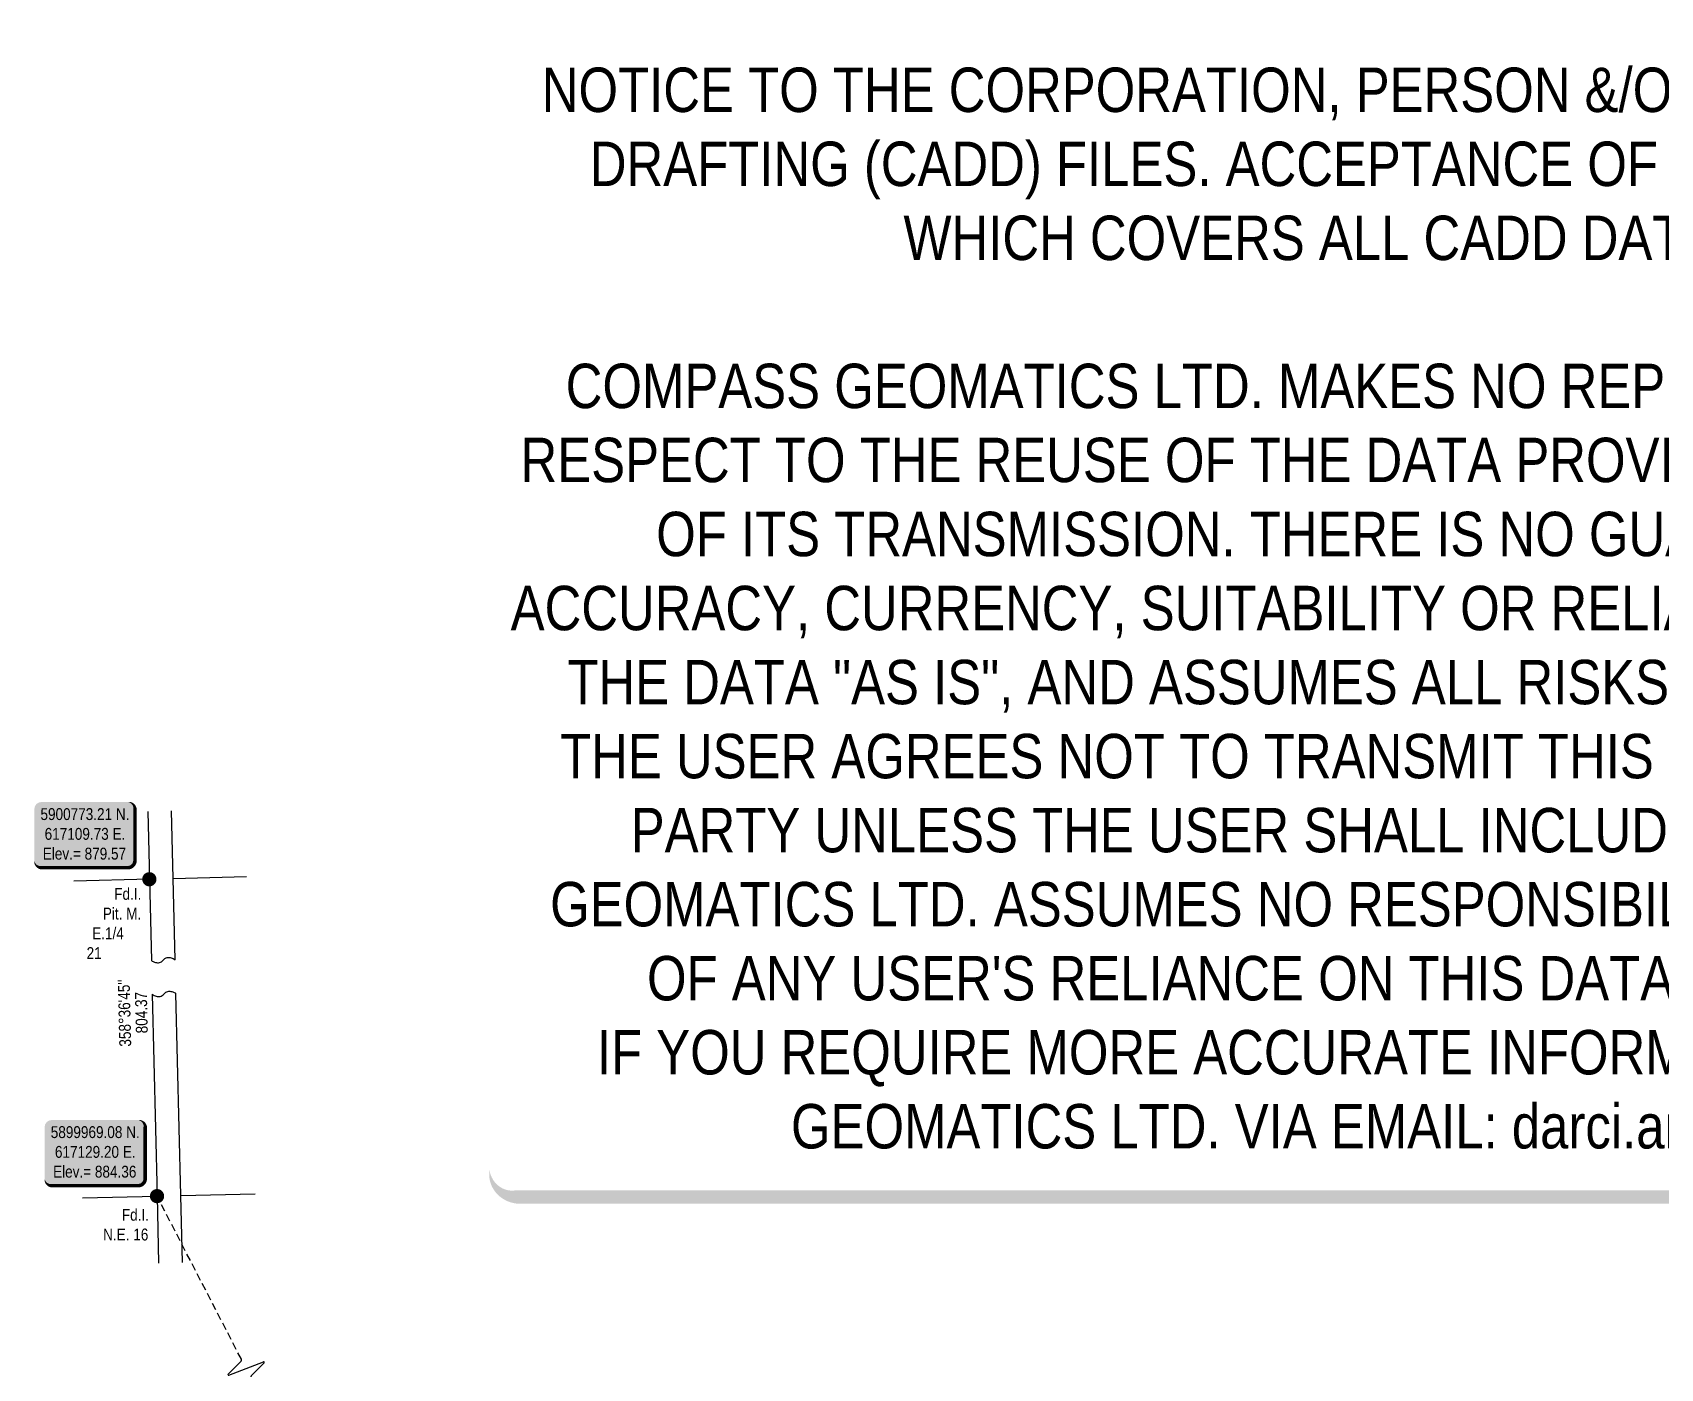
# Model space of a CAD drawing. Extents: x 617011 to 621249, y 5895868 to 5900840.
# Drawn here: x 618500 to 619875, y 5896969 to 5898097 of the extents above; entities that cross this region are included whole.
import ezdxf
from ezdxf.enums import TextEntityAlignment as Align

# ---------------------------------------------------------------- set-up
doc = ezdxf.new("R2010")
doc.units = 0
doc.header["$LTSCALE"] = 5
doc.linetypes.add('foc-QUARTERLINE', pattern=[33, 25, -3, 2, -3])
doc.linetypes.add('foc-TIELINE', pattern=[1.875, 1.25, -0.625])
for name, color, linetype in [('DETAIL-T', 7, 'Continuous'), ('L-BD', 7, 'Continuous'), ('L-MON', 1, 'Continuous'), ('L-SEC', 7, 'Continuous'), ('L-SECQ', 8, 'foc-QUARTERLINE'), ('L-TIE', 7, 'foc-TIELINE')]:
    doc.layers.add(name, color=color, linetype=linetype)
doc.layers.add('DISCLAIMER', color=7, linetype='Continuous', plot=False)
doc.styles.add('80', font='ARIALN.TTF', dxfattribs={"height": 10})
doc.styles.add('80L', font='ARIALN.TTF', dxfattribs={"height": 10})

# ---------------------------------------------------------------- blocks, each defined once
blk = doc.blocks.new('*U468')
h = blk.add_hatch(color=254)
edge = h.paths.add_edge_path()
edge.add_line((-36.5, -28.5), (36.5, -28.5))
edge.add_arc((36.5, -22.5), 6, 270, 360)
edge.add_line((42.5, -22.5), (42.5, 21))
edge.add_arc((36.5, 21), 6, 0, 90)
edge.add_line((36.5, 27), (-36.5, 27))
edge.add_arc((-36.5, 21), 6, 90, 180)
edge.add_line((-42.5, 21), (-42.5, -22.5))
edge.add_arc((-36.5, -22.5), 6, 180, 270)
at = {"color": 1, "flags": 128}
blk.add_lwpolyline([(-36.5, -28.5, 3, 3, 0), (36.5, -28.5, 3, 3, 0.414214), (42.5, -22.5, 3, 3, 0), (42.5, 21, 3, 0, 0.414214), (36.5, 27, 0, 0, 0), (-36.5, 27, 0, 0, 0.414214), (-42.5, 21, 0, 0, 0), (-42.5, -22.5, 0, 3, 0.414214)], format="xyseb", close=True, dxfattribs=at)
blk.add_lwpolyline([(-15, 8.6, 0, 10, 0), (0, 0, 5, 5, 0)], format="xyseb", dxfattribs=at)
at = {"color": 1, "style": '80'}
blk.add_attdef('ENTER_TEXT_001', (-36, -5), '', height=10, dxfattribs=at)
blk = doc.blocks.new('fdia')
at = {"color": 255, "const_width": 1}
blk.add_lwpolyline([(-0.5, 0, 1), (0.5, 0, 1)], format="xyb", close=True, dxfattribs=at)
blk = doc.blocks.new('Fdiaa')
blk.add_blockref('fdia', (0, 0))
blk = doc.blocks.new('fdib')
at = {"color": 1, "const_width": 1.6}
blk.add_lwpolyline([(-0.4, 0, 1), (0.4, 0, 1)], format="xyb", close=True, dxfattribs=at)
at = {"color": 1}
blk.add_circle((0, 0), 0.8, dxfattribs=at)
blk = doc.blocks.new('Fdibb')
blk.add_blockref('fdib', (0, 0))
blk = doc.blocks.new('fdicc')
for name in ['Fdibb', 'Fdiaa']:
    blk.add_blockref(name, (0, 0))
blk = doc.blocks.new('FDI')
blk.add_blockref('fdicc', (0, 0))
blk = doc.blocks.new('linebrk')
blk.add_lwpolyline([(0, 0.00175, -0.346152), (-0.00019, 0.0015), (-0.00314, 0.00055, 0.772575), (-0.00312, 0.00036), (0.00312, -0.00036, -0.772575), (0.00314, -0.00055), (0.00019, -0.0015, 0.346152), (0, -0.00175)], format="xyb")
blk = doc.blocks.new('Disclaimer_Legal')
at = {"layer": 'DISCLAIMER', "color": 254, "flags": 128}
blk.add_lwpolyline([(-3612.9, -1104.6, 37.5, 37.5, 0), (4096.1, -1104.6, 37.5, 37.5, 0.414214), (4171.1, -1029.6, 37.5, 37.5, 0), (4171.1, 2078.7, 37.5, 0, 0.414214), (4096.1, 2153.7, 0, 0, 0), (-3612.9, 2153.7, 0, 0, 0.414214), (-3687.9, 2078.7, 0, 0, 0), (-3687.9, -1029.6, 0, 37.5, 0.414214)], format="xyseb", close=True, dxfattribs=at)
at = {"layer": 'DISCLAIMER', "color": 254, "insert": (241.6, 533.9), "char_height": 125, "width": 7717.568, "attachment_point": 5, "style": '80'}
blk.add_mtext('NOTICE TO THE CORPORATION, PERSON &/OR PERSONS REGARDING THIS COMPUTER AIDED DESIGN AND DRAFTING (CADD) FILES. ACCEPTANCE OF THE CADD DATA IS BASED ON THE FOLLOWING DISCLAIMER WHICH COVERS ALL CADD DATA RECIEVED FROM COMPASS GEOMATICS LTD.\\P{\\fArial Narrow|b1|i0|c0|p34;DISCLAIMER}\\PCOMPASS GEOMATICS LTD. MAKES NO REPRESENTATION OR WARRANTIES, EXPRESS OR IMPLIED, WITH RESPECT TO THE REUSE OF THE DATA PROVIDED HEREWITH, REGARDLESS OF ITS FORMAT OR THE MEANS OF ITS TRANSMISSION. THERE IS NO GUARANTEE OR REPRESENTATION TO THE USER AS TO THE ACCURACY, CURRENCY, SUITABILITY OR RELIABILITY OF THIS DATA FOR ANY PURPOSE. THE USER ACCEPTS THE DATA "AS IS", AND ASSUMES ALL RISKS ASSOCIATED WITH ITS USE. BY ACCEPTANCE OF THIS DATA, THE USER AGREES NOT TO TRANSMIT THIS DATA OR PROVIDE ACCESS OR ANY PART OF IT TO ANOTHER PARTY UNLESS THE USER SHALL INCLUDE WITH THE DATA A COPY OF THIS DISCLAIMER. COMPASS GEOMATICS LTD. ASSUMES NO RESPONSIBILITY FOR ACTUAL OR CONSEQUENTIAL DAMAGE AS A RESULT OF ANY USER\'S RELIANCE ON THIS DATA. THIS CADD FILE IS FOR ILLUSTRATION PURPOSES ONLY.\\PIF YOU REQUIRE MORE ACCURATE INFORMATION, PLEASE CONTACT DARCI ANGLEHART AT COMPASS GEOMATICS LTD. VIA EMAIL: darci.anglehart@compassgeomatics.ca OR CELL: 506-961-7292', dxfattribs=at)

msp = doc.modelspace()

# ---------------------------------------------------------------- linework, layer by layer
at = {"layer": 'L-SEC'}
msp.add_line((618625.502, 5897114.951), (618688.144, 5897116.515), dxfattribs=at)
at = {"layer": 'L-SEC', "flags": 128}
for points in [[(618597.561, 5897439.167), (618600.599, 5897313.524)], [(618620.706, 5897314.01), (618617.667, 5897439.653)], [(618601.273, 5897284.942), (618605.395, 5897114.465), (618606.769, 5897057.878)], [(618626.876, 5897058.366), (618625.502, 5897114.951), (618621.379, 5897285.428)], [(618542.363, 5897112.883), (618605.395, 5897114.465)]]:
    msp.add_lwpolyline(points, dxfattribs=at)
for points in [[(618600.599, 5897313.524, 0.09819619), (618604.049, 5897311.802, 0.11502491), (618607.35, 5897311.676, 0.18910183), (618610.653, 5897313.767, -0.18910183), (618613.955, 5897315.859, -0.11502491), (618617.256, 5897315.733, -0.09819619), (618620.706, 5897314.01)], [(618601.273, 5897284.942, 0.09819619), (618604.722, 5897283.219, 0.11502491), (618608.023, 5897283.093, 0.18910183), (618611.326, 5897285.185, -0.18910183), (618614.628, 5897287.276, -0.11502491), (618617.929, 5897287.15, -0.09819619), (618621.379, 5897285.428)]]:
    msp.add_lwpolyline(points, format="xyb", dxfattribs=at)
at = {"layer": 'L-SECQ', "flags": 128}
for points in [[(618598.944, 5897381.97), (618535.169, 5897380.399)], [(618681.082, 5897384.004), (618619.05, 5897382.457)]]:
    msp.add_lwpolyline(points, dxfattribs=at)
at = {"layer": 'L-TIE', "flags": 128}
msp.add_lwpolyline([(618676.633, 5896976.714), (618605.406, 5897114.449)], dxfattribs=at)

# ---------------------------------------------------------------- block references
at = {"xscale": 0.3, "yscale": 0.3, "zscale": 0.3}
msp.add_blockref('Disclaimer_Legal', (619992.503, 5897445.222), dxfattribs=at)
at = {"layer": 'DETAIL-T'}
ref = msp.add_blockref('*U468', (618544.279, 5897420.267), dxfattribs=dict(at, xscale=0.9996152, yscale=0.9996152, zscale=0.9996152))
ref.add_attrib('ENTER_TEXT_001', '5900773.21 N.', (618506.974, 5897432.035), dxfattribs={"layer": '0', "color": 1, "height": 9.99615, "style": '80'})
ref.add_attrib('ENTER_TEXT_002', '617109.73 E.', (618510.496, 5897415.334), dxfattribs={"layer": '0', "color": 1, "height": 9.99615, "style": '80'})
ref.add_attrib('ENTER_TEXT_003', 'Elev.= 879.57', (618508.917, 5897398.633), dxfattribs={"layer": '0', "color": 1, "height": 9.99615, "style": '80'})
ref = msp.add_blockref('*U468', (618552.964, 5897151.74), dxfattribs=dict(at, xscale=0.9996152, yscale=0.9996152, zscale=0.9996152))
ref.add_attrib('ENTER_TEXT_001', '5899969.08 N.', (618515.659, 5897163.508), dxfattribs={"layer": '0', "color": 1, "height": 9.99615, "style": '80'})
ref.add_attrib('ENTER_TEXT_002', '617129.20 E.', (618519.181, 5897146.806), dxfattribs={"layer": '0', "color": 1, "height": 9.99615, "style": '80'})
ref.add_attrib('ENTER_TEXT_003', 'Elev.= 884.36', (618517.603, 5897130.105), dxfattribs={"layer": '0', "color": 1, "height": 9.99615, "style": '80'})
at = {"layer": 'L-MON', "xscale": 4.998207050000007, "yscale": 4.998207050000007, "zscale": 4.998207050000007}
for p in [(618598.927, 5897382.007), (618605.406, 5897114.449)]:
    msp.add_blockref('FDI', p, dxfattribs=at)
at = {"layer": 'L-TIE', "color": 3, "xscale": 5000.000000000004, "yscale": 5000.000000000004, "zscale": 5000.000000000004, "rotation": 27.34470330580798}
msp.add_blockref('linebrk', (618680.645, 5896968.955), dxfattribs=at)

# ---------------------------------------------------------------- texts
at = {"layer": 'L-BD', "style": '80L'}
for s, height, p in [("358°36'45''", 9.99641, (618577.924, 5897269.047)), ('804.37', 9.9964, (618592.164, 5897269.392))]:
    msp.add_text(s, height=height, rotation=91.3873, dxfattribs=at).set_placement(p, align=Align.MIDDLE)

# ---------------------------------------------------------------- next in the draw order: texts
at = {"layer": 'L-MON', "char_height": 9.99615, "attachment_point": 1, "style": '80L', "bg_fill": 3, "box_fill_scale": 1.15, "bg_fill_color": 256, "bg_fill_true_color": 256, "bg_fill_transparency": 0}
for s, width, insert in [('\\pi23.354;Fd.I. \\P\\pi13.733;Pit. M.\\P\\pi4.6916;E.1/4 21', 44.32847, (618545.912, 5897374.666)), ('\\pi16.785;Fd.I. \\P\\pi0.96621;N.E. 16', 37.75968, (618558.918, 5897103.702))]:
    msp.add_mtext_dynamic_manual_height_columns(s, width=width, gutter_width=50, heights=[0], dxfattribs=dict(at, insert=insert))

doc.saveas('drawing.dxf')
